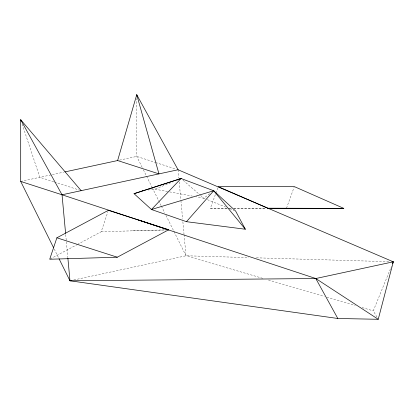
<?xml version="1.0" encoding="UTF-8"?>
<svg xmlns="http://www.w3.org/2000/svg" width="414" height="414" viewBox="0 0 414 414"><rect width="100%" height="100%" fill="white"/><g stroke="black" fill="none" stroke-linecap="round" stroke-linejoin="round"><path stroke-width="0.31" stroke-dasharray="2.07 1.55" d="M77.439 244.446L101.197 231.773L107.956 211.559M226.934 208.283L210.395 208.232L215.637 193.84M215.854 193.24L217.821 187.842M286.488 208.201L294.126 187.211M376.994 317.176L373.268 310.842L391.344 266.595M209.748 193.731L203.802 198.213L196.189 196.81M50.28 258.936L76.869 244.752M148.119 190.016L154.965 189.182L172.167 182.15M20.7 181.435L51.734 174.749M52.366 174.61L63.658 172.177M119.475 160.146L136.739 156.425L154.976 162.314M73.759 279.973L186.01 255.774L248.648 257.596M101.197 231.773L166.185 229.817M132.692 230.826L165.833 230.003M210.395 208.232L227.162 208.226M227.809 208.226L231.033 208.226M233.61 208.221L265.208 208.211M229.48 208.294L231.385 208.299M233.931 208.304L265.793 208.402M256.401 257.824L390.071 261.72M154.965 189.182L168.917 191.765M169.554 191.884L192.386 196.107M173.978 231.514L186.01 255.774L262.9 278.384M268.479 280.024L324.281 296.434M326.765 297.164L355.284 305.553M362.105 307.561L373.268 310.842M155.581 162.505L176.25 169.181M53.794 181.829L39.811 177.316L22.123 124.014M54.4 182.025L79.322 190.073M204.982 198.694L203.802 198.213L200.899 195.698M207.342 199.646L225.63 207.036M229.76 208.703L233.889 210.369M183.004 180.188L200.417 195.279M142.183 167.401L136.739 156.425L136.739 98.568M143.327 169.709L151.922 187.04M152.207 187.614L161.087 205.52M161.377 206.1L164.813 213.029M165.957 215.342L173.694 230.934M54.218 249.016L58.804 258.258M178.072 169.766L178.843 178.113M179.2 181.963L180.856 199.936M180.918 200.578L182.636 219.187M182.874 221.754L183.997 233.951M184.059 234.593L186.01 255.774M65.707 234.572L67.839 257.679"/><path stroke-width="0.62" d="M59.088 258.838L69.971 280.785L337.808 318.485L378.236 319.292L393.3 261.814L178.072 169.766L62.038 194.782L20.7 181.435L20.7 119.724L81.149 190.663M64.915 171.908L117.628 160.544L136.739 94.708L178.072 169.766M56.878 237.802L49.711 259.236L117.276 257.208L168.762 229.739L108.364 210.333L56.878 237.802L117.276 257.208M392.565 263.609L393.3 261.814L392.006 261.777M186.471 221.692L213.712 190.745L235.659 211.088L245.331 229.232L186.471 221.692L151.462 209.5L134.048 193.695L181.068 178.506L213.712 190.745L245.331 229.232M134.048 193.695L181.068 178.506L151.462 209.5L213.712 190.745M177.508 179.966L181.068 178.506M67.901 258.32L69.971 280.785L71.234 280.516M69.971 280.785L315.794 278.524L393.3 261.814M142.519 190.694L144.382 190.466M268.432 208.206L343.796 208.377L294.349 186.611L218.256 186.647L268.267 208.413M267.708 208.413L343.796 208.377M117.628 160.544L158.96 173.89L136.739 94.708L136.739 95.996M21.109 120.95L20.7 119.724L62.038 194.782L315.794 278.524L378.236 319.292M138.566 220.036L168.384 229.941M315.794 278.524L337.808 318.485M20.7 181.435L53.644 247.862M62.038 194.782L65.588 233.289"/></g></svg>
